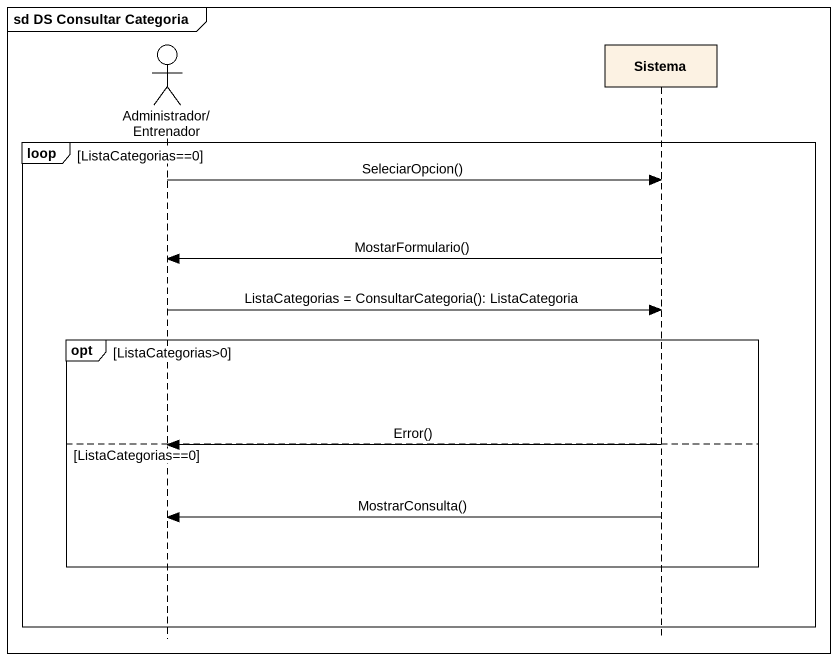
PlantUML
@startuml
mainframe sd DS Consultar Categoria
hide footbox
actor "Administrador/Entrenador" as Administrador_Entrenador
participant Sistema

loop ListaCategorias==0
  Administrador_Entrenador -> Sistema : SeleciarOpcion()
  Sistema -> Administrador_Entrenador : MostarFormulario()
  Administrador_Entrenador -> Sistema : ListaCategorias = ConsultarCategoria(): ListaCategoria
  opt ListaCategorias>0
  else ListaCategorias==0
    Sistema -> Administrador_Entrenador : Error()
    Sistema -> Administrador_Entrenador : MostrarConsulta()
  end
end
@enduml
